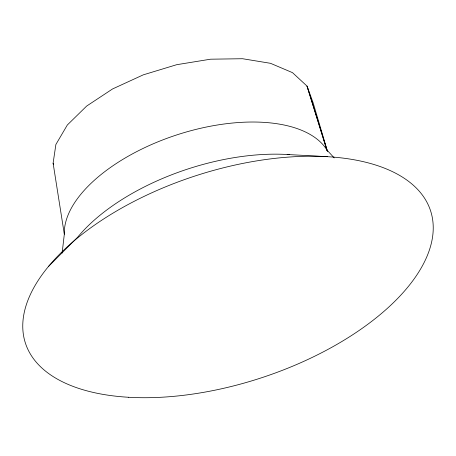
<?xml version="1.0" encoding="UTF-8"?>
<svg xmlns="http://www.w3.org/2000/svg" width="456" height="456" viewBox="0 0 456 456"><rect width="100%" height="100%" fill="white"/><g stroke="black" fill="none" stroke-linecap="round" stroke-linejoin="round"><path stroke-width="0.68" d="M62.136 253.074L64.319 234.213L53.107 163.185L55.883 144.489L67.323 125.007L86.657 106.066L112.558 88.954L143.275 74.847L176.706 64.695L210.569 59.194L242.563 58.727L270.505 63.31L292.49 72.646L307.025 86.087L313.112 102.725L327.391 151.107M48.404 266.566L77.873 236.943A159.896 79.709 -18.1 0 1 289.417 154.641M287.149 154.499L327.328 156.682M334.208 157.907L327.015 150.121L307.025 86.087L326.969 150.508M53.107 163.185L53.597 164.519M64.319 234.213A139.108 69.346 -18.1 0 1 179.664 133.984A139.108 69.346 -18.1 0 1 327.727 151.335M128.672 397.273A213.112 106.231 -18.1 0 0 433.2 225.851A213.112 106.231 -18.1 0 0 122.128 207.811A213.112 106.231 -18.1 0 0 128.672 397.273"/></g></svg>
